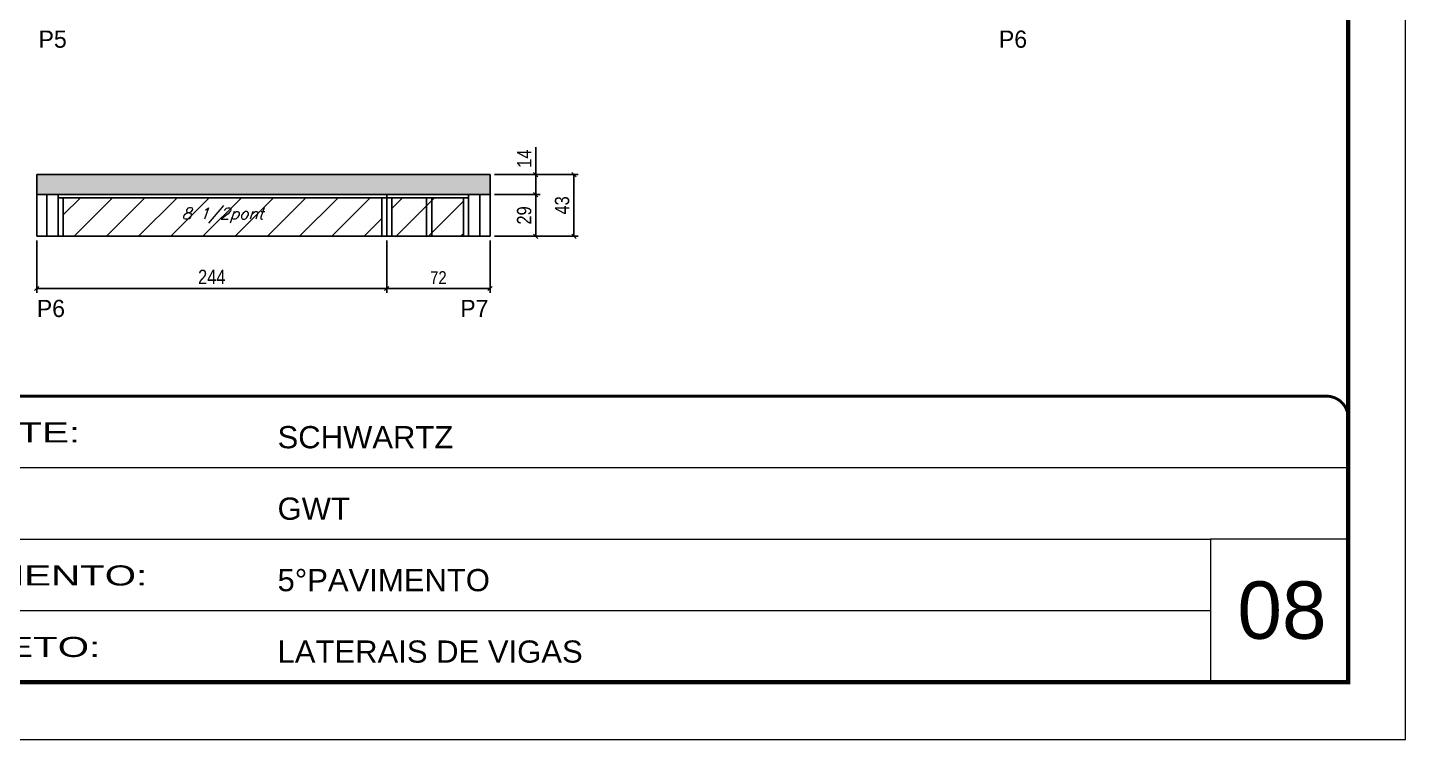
# Model space of a CAD drawing. Extents: x 13154 to 22413, y 1253 to 30260.
# Drawn here: x 18447 to 19408, y 27671 to 28167 of the extents above; entities that cross this region are included whole.
import ezdxf

# ---------------------------------------------------------------- set-up
doc = ezdxf.new("R2010")
doc.units = 0
doc.linetypes.add('CONTINUO', pattern=[0])
doc.linetypes.add('DASHED', pattern=[0.75, 0.5, -0.25])
for name, color, linetype in [('5', 5, 'Continuous'), ('COTA', 241, 'Continuous'), ('Painéis', 200, 'Continuous'), ('SARR_2.2x7', 40, 'Continuous'), ('SARR_3.5x7', 81, 'Continuous'), ('texto', 7, 'Continuous')]:
    doc.layers.add(name, color=color, linetype=linetype)
for name, color, linetype, lineweight in [('CARIMBO', 255, 'Continuous', 9), ('Folhas', 255, 'Continuous', 9), ('Hachura', 251, 'Continuous', 9), ('SARRAFO DE PRESSAO', 251, 'DASHED', 9)]:
    doc.layers.add(name, color=color, linetype=linetype, lineweight=lineweight)
doc.styles.add('ARIAL', font='arial.ttf')
doc.styles.add('COTA TECNICA', font='techl___.ttf', dxfattribs={"height": 10})
doc.styles.add('COTA TECNICA-50', font='techl___.ttf', dxfattribs={"height": 9})
doc.styles.add('Romans', font='romans.shx')
doc.styles.add('ROMAS860', font='ROMAS860.SHX')
doc.styles.add('Tecnologia', font='')
doc.styles.get('Tecnologia').set_extended_font_data('Forgotten Futurist')
doc.dimstyles.new('COTA PAINEL-50', dxfattribs={"dimtxt": 9, "dimasz": 3, "dimexe": 3, "dimexo": 3, "dimgap": 3, "dimtad": 1, "dimdec": 1, "dimzin": 12, "dimdsep": 46, "dimtxsty": 'COTA TECNICA-50', "dimblk1": 'OBLIQUE', "dimblk2": 'OBLIQUE', "dimsah": 1, "dimcen": 0.9, "dimclrd": 4, "dimclre": 4, "dimclrt": 240, "dimadec": 1, "dimazin": 3, "dimtfac": 1, "dimtdec": 1, "dimtmove": 0, "dimatfit": 3, "dimfxl": 1, "dimtolj": 1, "dimtzin": 12, "dimarcsym": 0})
doc.dimstyles.new('PAINEL', dxfattribs={"dimtxt": 10, "dimasz": 3, "dimexe": 3, "dimexo": 3, "dimgap": 3, "dimtad": 1, "dimdec": 1, "dimzin": 12, "dimdsep": 46, "dimtxsty": 'COTA TECNICA', "dimblk1": 'OBLIQUE', "dimblk2": 'OBLIQUE', "dimsah": 1, "dimcen": 0.9, "dimclrd": 4, "dimclre": 4, "dimclrt": 240, "dimadec": 1, "dimazin": 3, "dimtfac": 1, "dimtdec": 1, "dimtmove": 0, "dimatfit": 3, "dimfxl": 1, "dimtolj": 1, "dimtzin": 12, "dimarcsym": 0})

# ---------------------------------------------------------------- blocks, each defined once
blk = doc.blocks.new('9999999999')
at = {"color": 30, "linetype": 'CONTINUO'}
for p, q in [((98564.56, 34379.64), (99583.98, 34379.64)), ((98564.56, 34329.83), (99487.98, 34329.83)), ((99583.98, 34329.83), (99487.98, 34329.83)), ((99487.98, 34329.83), (99487.98, 34230.21)), ((98564.56, 34280.02), (99487.98, 34280.02))]:
    blk.add_line(p, q, dxfattribs=at)
at = {"color": 30, "linetype": 'CONTINUO', "const_width": 2}
blk.add_lwpolyline([(99583.98, 34230.21), (99583.98, 34414.45, 0.414214), (99568.98, 34429.45), (98228.98, 34429.45, 0.414214), (98213.98, 34414.45), (98213.98, 34245.21, 0.414214), (98228.98, 34230.21), (99583.98, 34230.21)], format="xyb", dxfattribs=at)
at = {"layer": 'Folhas'}
blk.add_lwpolyline([(98138.98, 34190.21), (99623.98, 34190.21), (99623.98, 35240.21), (98138.98, 35240.21)], close=True, dxfattribs=at)
at = {"layer": 'Folhas', "color": 30, "const_width": 3}
blk.add_lwpolyline([(98213.98, 34230.21), (99583.98, 34230.21), (99583.98, 35200.21), (98213.98, 35200.21)], close=True, dxfattribs=at)
at = {"color": 7, "linetype": 'Continuous', "ltscale": 5, "style": 'ARIAL'}
for s, height, p in [('SCHWARTZ', 15.483, (98837.68, 34393.13)), ('GWT', 15.483, (98837.68, 34343.32)), ('5°PAVIMENTO', 15.4829, (98837.68, 34293.51)), ('LATERAIS DE VIGAS', 15.4829, (98837.68, 34243.7))]:
    blk.add_text(s, height=height, dxfattribs=at).set_placement(p)
at = {"layer": 'Folhas', "color": 7, "style": 'Tecnologia', "width": 1.5}
for s, p in [('CLIENTE:', (98573.65, 34397.17)), ('PAVIMENTO:', (98573.65, 34297.5)), ('PROJETO:', (98573.65, 34247.69))]:
    blk.add_text(s, height=14, dxfattribs=at).set_placement(p)
blk = doc.blocks.new('_Oblique')
at = {"color": 0, "linetype": 'ByBlock', "lineweight": -2}
blk.add_line((-0.5, -0.5), (0.5, 0.5), dxfattribs=at)
blk = doc.blocks.new('*D106')
at = {"layer": 'COTA', "color": 4, "linetype": 'ByBlock', "lineweight": -2, "transparency": 16777216}
for p, q in [((18697.71, 28018.32), (18697.71, 27981.88)), ((18769.71, 28018.32), (18769.71, 27981.88)), ((18697.71, 27984.88), (18769.71, 27984.88))]:
    blk.add_line(p, q, dxfattribs=at)
at = {"layer": 'Defpoints', "color": 0, "linetype": 'ByBlock', "transparency": 16777216}
for p in [(18697.71, 28021.32), (18769.71, 28021.32), (18769.71, 27984.88)]:
    blk.add_point(p, dxfattribs=at)
at = {"layer": 'COTA', "color": 4, "linetype": 'ByBlock', "lineweight": -2, "transparency": 16777216, "xscale": 3, "yscale": 3, "zscale": 3, "rotation": 180}
blk.add_blockref('_Oblique', (18697.71, 27984.88), dxfattribs=at)
at = {"layer": 'COTA', "color": 4, "linetype": 'ByBlock', "lineweight": -2, "transparency": 16777216, "xscale": 3, "yscale": 3, "zscale": 3}
blk.add_blockref('_Oblique', (18769.71, 27984.88), dxfattribs=at)
at = {"layer": 'COTA', "color": 240, "linetype": 'ByBlock', "transparency": 16777216, "insert": (18733.71, 27992.45), "char_height": 9, "attachment_point": 5, "style": 'COTA TECNICA-50'}
blk.add_mtext('\\A1;72', dxfattribs=at)
blk = doc.blocks.new('*D110')
at = {"layer": 'COTA', "color": 4, "linetype": 'ByBlock', "lineweight": -2, "transparency": 16777216}
for p, q in [((18453.71, 28018.32), (18453.71, 27981.88)), ((18697.71, 28018.32), (18697.71, 27981.88)), ((18697.71, 27984.88), (18453.71, 27984.88))]:
    blk.add_line(p, q, dxfattribs=at)
at = {"layer": 'Defpoints', "color": 0, "linetype": 'ByBlock', "transparency": 16777216}
for p in [(18453.71, 28021.32), (18697.71, 28021.32), (18453.71, 27984.88)]:
    blk.add_point(p, dxfattribs=at)
at = {"layer": 'COTA', "color": 4, "linetype": 'ByBlock', "lineweight": -2, "transparency": 16777216, "xscale": 3, "yscale": 3, "zscale": 3, "rotation": 180}
blk.add_blockref('_Oblique', (18453.71, 27984.88), dxfattribs=at)
at = {"layer": 'COTA', "color": 4, "linetype": 'ByBlock', "lineweight": -2, "transparency": 16777216, "xscale": 3, "yscale": 3, "zscale": 3}
blk.add_blockref('_Oblique', (18697.71, 27984.88), dxfattribs=at)
at = {"layer": 'COTA', "color": 240, "linetype": 'ByBlock', "transparency": 16777216, "insert": (18575.71, 27992.95), "char_height": 10, "attachment_point": 5, "style": 'COTA TECNICA'}
blk.add_mtext('\\A1;244', dxfattribs=at)
blk = doc.blocks.new('*D107')
at = {"layer": 'COTA', "color": 4, "linetype": 'ByBlock', "lineweight": -2, "transparency": 16777216}
for p, q in [((18772.71, 28050.32), (18804.62, 28050.32)), ((18801.62, 28050.32), (18801.62, 28021.32)), ((18772.71, 28021.32), (18804.62, 28021.32))]:
    blk.add_line(p, q, dxfattribs=at)
at = {"layer": 'Defpoints', "color": 0, "linetype": 'ByBlock', "transparency": 16777216}
for p in [(18769.71, 28050.32), (18769.71, 28021.32), (18801.62, 28021.32)]:
    blk.add_point(p, dxfattribs=at)
at = {"layer": 'COTA', "color": 4, "linetype": 'ByBlock', "lineweight": -2, "transparency": 16777216, "xscale": 3, "yscale": 3, "zscale": 3}
for p, rotation in [((18801.62, 28050.32), 90), ((18801.62, 28021.32), 270)]:
    blk.add_blockref('_Oblique', p, dxfattribs=dict(at, rotation=rotation))
at = {"layer": 'COTA', "color": 240, "linetype": 'ByBlock', "transparency": 16777216, "insert": (18793.54, 28035.82), "char_height": 10, "attachment_point": 5, "rotation": 90, "style": 'COTA TECNICA'}
blk.add_mtext('\\A1;29', dxfattribs=at)
blk = doc.blocks.new('*D108')
at = {"layer": 'COTA', "color": 4, "lineweight": -2, "transparency": 16777216}
for p, q in [((18801.62, 28064.32), (18801.62, 28083.44)), ((18772.71, 28064.32), (18804.62, 28064.32)), ((18801.62, 28050.32), (18801.62, 28064.32)), ((18772.71, 28050.32), (18804.62, 28050.32))]:
    blk.add_line(p, q, dxfattribs=at)
at = {"layer": 'Defpoints', "color": 0, "transparency": 16777216}
for p in [(18769.71, 28064.32), (18801.62, 28064.32), (18769.71, 28050.32)]:
    blk.add_point(p, dxfattribs=at)
at = {"layer": 'COTA', "color": 4, "lineweight": -2, "transparency": 16777216, "xscale": 3, "yscale": 3, "zscale": 3}
for p, rotation in [((18801.62, 28064.32), 90), ((18801.62, 28050.32), 270)]:
    blk.add_blockref('_Oblique', p, dxfattribs=dict(at, rotation=rotation))
at = {"layer": 'COTA', "color": 240, "transparency": 16777216, "insert": (18793.55, 28075.38), "char_height": 10, "attachment_point": 5, "rotation": 90, "style": 'COTA TECNICA'}
blk.add_mtext('\\A1;14', dxfattribs=at)
blk = doc.blocks.new('*D109')
at = {"layer": 'COTA', "color": 4, "lineweight": -2, "transparency": 16777216}
for p, q in [((18772.71, 28064.32), (18831.18, 28064.32)), ((18828.18, 28021.32), (18828.18, 28064.32)), ((18772.71, 28021.32), (18831.18, 28021.32))]:
    blk.add_line(p, q, dxfattribs=at)
at = {"layer": 'Defpoints', "color": 0, "transparency": 16777216}
for p in [(18769.71, 28064.32), (18828.18, 28064.32), (18769.71, 28021.32)]:
    blk.add_point(p, dxfattribs=at)
at = {"layer": 'COTA', "color": 4, "lineweight": -2, "transparency": 16777216, "xscale": 3, "yscale": 3, "zscale": 3}
for p, rotation in [((18828.18, 28064.32), 90), ((18828.18, 28021.32), 270)]:
    blk.add_blockref('_Oblique', p, dxfattribs=dict(at, rotation=rotation))
at = {"layer": 'COTA', "color": 240, "transparency": 16777216, "insert": (18819.96, 28042.82), "char_height": 10, "attachment_point": 5, "rotation": 90, "style": 'COTA TECNICA'}
blk.add_mtext('\\A1;43', dxfattribs=at)

msp = doc.modelspace()

# ---------------------------------------------------------------- hatches: boundary and pattern name
at = {"layer": 'COTA'}
h = msp.add_hatch(dxfattribs=at)
h.set_pattern_fill('AR-CONC', color=256, scale=0.03)
h.set_pattern_definition([(50, (1614.0774, 2257.5673), (5.4655401, -0.47817257), [0.5715, -6.2865]), (355, (1614.0774, 2257.5673), (-1.0573026, 5.7317054), [0.4572, -5.0292175]), (100.451445, (1614.533, 2257.5275), (4.4082374, 5.2535326), [0.4857003, -5.3427073]), (46.1842, (1614.0774, 2259.091), (8.1323712, -1.2612698), [0.85725, -9.42975]), (96.635558, (1614.755, 2258.986), (7.122124, 7.4227837), [0.7285507, -8.0140682]), (351.18415, (1614.0774, 2259.091), (7.122124, 7.4227837), [0.685799, -7.543792]), (21, (1614.8394, 2258.7103), (4.54843174, -3.06795595), [0.5715, -6.2865]), (326, (1614.8394, 2258.7103), (1.8540609, 5.525639), [0.4572, -5.0292]), (71.451445, (1615.2185, 2258.4547), (6.4024926, 2.4576831), [0.4857003, -5.3426981]), (37.5, (1614.0774, 2257.5673), (0.0926581, 2.53665117), [0, -4.96824, 0, -5.1054, 0, -5.04825]), (7.5, (1614.0774, 2257.5673), (2.00458988, 3.00541724), [0, -2.91084, 0, -4.85394, 0, -1.92405]), (327.5, (1612.3782, 2257.5673), (4.06771786, -0.17186232), [0, -1.905, 0, -5.9436, 0, -7.8867]), (317.5, (1611.6162, 2257.5673), (4.44387544, 0.76279473), [0, -2.4765, 0, -3.94716, 0, -5.6007])])
h.paths.add_polyline_path([(18453.71, 28064.32), (18453.71, 28050.32), (18769.71, 28050.32), (18769.71, 28064.32)])
at = {"layer": 'Hachura', "linetype": 'ByBlock'}
h = msp.add_hatch(dxfattribs=at)
h.set_pattern_fill('ANSI31', color=256, scale=5)
h.paths.add_polyline_path([(18472.21, 28048.12), (18472.21, 28021.32), (18694.21, 28021.32), (18694.21, 28048.12)])
h.paths.add_polyline_path([(18701.21, 28021.32), (18725.52, 28021.32), (18725.52, 28048.12), (18701.21, 28048.12)])
h.paths.add_polyline_path([(18729.02, 28048.12), (18725.52, 28048.12), (18725.52, 28021.32), (18729.02, 28021.32)])
h.paths.add_polyline_path([(18729.02, 28021.32), (18751.21, 28021.32), (18751.21, 28048.12), (18729.02, 28048.12)])

# ---------------------------------------------------------------- linework, layer by layer
at = {"layer": 'COTA'}
for p, q in [((18769.71, 28064.32), (18453.71, 28064.32)), ((18453.71, 28064.32), (18453.71, 28050.32)), ((18769.71, 28050.32), (18769.71, 28064.32))]:
    msp.add_line(p, q, dxfattribs=at)
at = {"layer": 'Painéis', "linetype": 'Continuous'}
for p, q in [((18453.71, 28021.32), (18453.71, 28050.32)), ((18453.71, 28050.32), (18769.71, 28050.32)), ((18697.71, 28021.32), (18697.71, 28050.32)), ((18769.71, 28021.32), (18769.71, 28050.32)), ((18769.71, 28021.32), (18453.71, 28021.32))]:
    msp.add_line(p, q, dxfattribs=at)
at = {"layer": 'SARR_2.2x7', "linetype": 'Continuous'}
for p, q in [((18460.71, 28050.32), (18460.71, 28021.32)), ((18762.71, 28050.32), (18762.71, 28021.32)), ((18468.71, 28048.12), (18697.71, 28048.12)), ((18697.71, 28048.12), (18754.71, 28048.12))]:
    msp.add_line(p, q, dxfattribs=at)
at = {"layer": 'SARR_3.5x7'}
for p, q in [((18468.71, 28050.32), (18468.71, 28021.32)), ((18754.71, 28050.32), (18754.71, 28021.32)), ((18472.21, 28048.12), (18472.21, 28021.32)), ((18694.21, 28048.12), (18694.21, 28021.32)), ((18701.21, 28048.12), (18701.21, 28021.32)), ((18725.52, 28048.12), (18725.52, 28021.32)), ((18729.02, 28048.12), (18729.02, 28021.32)), ((18751.21, 28048.12), (18751.21, 28021.32))]:
    msp.add_line(p, q, dxfattribs=at)

# ---------------------------------------------------------------- block references
at = {"layer": 'SARRAFO DE PRESSAO', "color": 6, "linetype": 'ByBlock'}
msp.add_blockref('9999999999', (-80216.1, -6519.61), dxfattribs=at)

# ---------------------------------------------------------------- texts
at = {"layer": '5', "linetype": 'Continuous', "style": 'ROMAS860'}
for s, p in [('P5', (18454.98, 28152.66)), ('P6', (19124.48, 28152.66)), ('P6', (18453.75, 27964.98)), ('P7', (18748.97, 27964.98))]:
    msp.add_text(s, height=12, rotation=359.99996, dxfattribs=at).set_placement(p)
at = {"layer": 'CARIMBO', "style": 'ARIAL'}
msp.add_text('08', height=40, dxfattribs=at).set_placement((19290.74, 27740.74))
at = {"layer": 'texto', "color": 2, "insert": (18583.21, 28035.82), "char_height": 8, "attachment_point": 5, "style": 'Romans'}
msp.add_mtext('{\\Q19;\\C256;8 1/2pont}', dxfattribs=at)

# ---------------------------------------------------------------- dimensions: what is measured, and where the dimension line sits
at = {"layer": 'COTA'}
for base, p1, picture, middle in [((18801.62, 28064.32), (18769.71, 28050.32), '*D108', (18793.55, 28075.38)), ((18828.18, 28064.32), (18769.71, 28021.32), '*D109', (18819.96, 28042.82))]:
    dim = msp.add_linear_dim(base=base, p1=p1, p2=(18769.71, 28064.32), angle=90, dimstyle='PAINEL', dxfattribs=at)
    dim.commit()
    dim.dimension.update_dxf_attribs({"geometry": picture, "text_midpoint": middle})
at = {"layer": 'COTA', "linetype": 'ByBlock'}
for base, p1, p2, angle, picture, middle in [((18801.62, 28021.32), (18769.71, 28050.32), (18769.71, 28021.32), 90, '*D107', (18793.54, 28035.82)), ((18453.71, 27984.88), (18697.71, 28021.32), (18453.71, 28021.32), 180, '*D110', (18575.71, 27992.95))]:
    dim = msp.add_linear_dim(base=base, p1=p1, p2=p2, angle=angle, dimstyle='PAINEL', dxfattribs=at)
    dim.commit()
    dim.dimension.update_dxf_attribs({"geometry": picture, "text_midpoint": middle})
dim = msp.add_linear_dim(base=(18769.71, 27984.88), p1=(18697.71, 28021.32), p2=(18769.71, 28021.32), angle=180, dimstyle='COTA PAINEL-50', override={"dimarcsym": 1}, dxfattribs=at)
dim.commit()
dim.dimension.update_dxf_attribs({"geometry": '*D106', "text_midpoint": (18733.71, 27992.45)})

doc.saveas('drawing.dxf')
